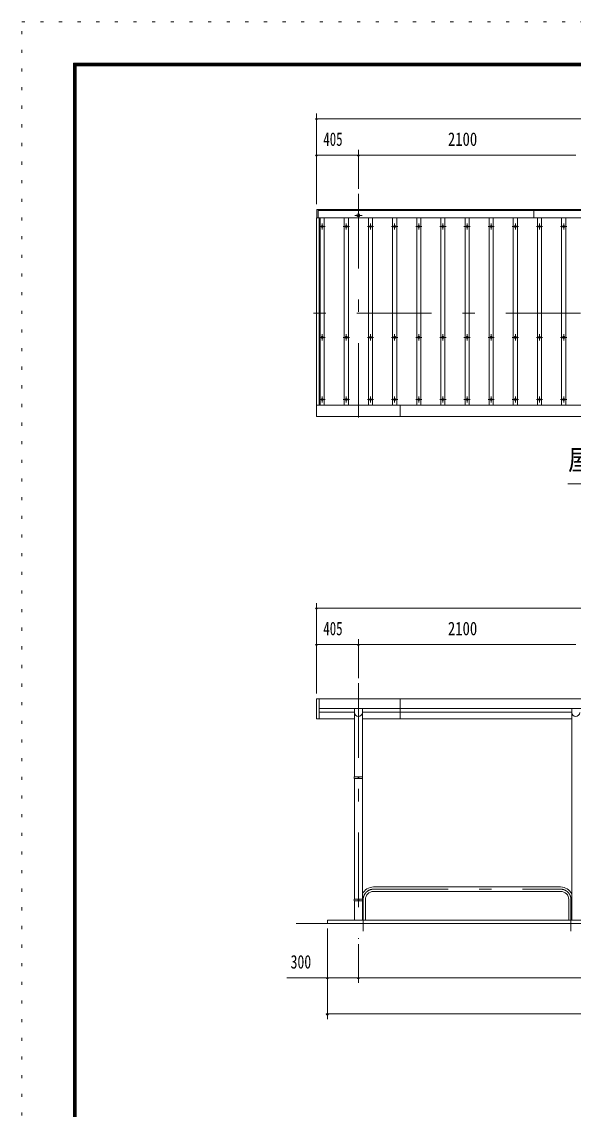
# Model space of a CAD drawing. Units: millimetres, scale not verified, with parts at other scales. Extents: x -23449 to 23452, y -10500 to 10500.
# Drawn here: x -6248 to -920, y 0 to 10500 of the extents above; entities that cross this region are included whole.
import ezdxf
from ezdxf.enums import TextEntityAlignment as Align

# ---------------------------------------------------------------- set-up
doc = ezdxf.new("R2010")
doc.units = ezdxf.units.MM
doc.header["$LTSCALE"] = 60
doc.linetypes.add('USER3', pattern=[24, 12, -5, 2, -5])
doc.linetypes.add('USER4', pattern=[3, 0.5, -2.5])
for name, color, linetype, lineweight in [('0-2_1-0BOLD', 7, 'Continuous', 18), ('0-3_1-2CENTER', 3, 'USER3', 18), ('0-4_1-4THIN', 4, 'Continuous', 18), ('0-5_1-5DIM', 3, 'Continuous', 18), ('0-C_F-F', 5, 'Continuous', 18), ('0-D_F-E_J_ADD', 5, 'USER4', 18)]:
    doc.layers.add(name, color=color, linetype=linetype, lineweight=lineweight)
doc.styles.add('ＭＳ ゴシック', font='')
doc.styles.get('ＭＳ ゴシック').set_extended_font_data('MS Gothic')

msp = doc.modelspace()

# ---------------------------------------------------------------- linework, layer by layer
at = {"layer": '0-2_1-0BOLD'}
for p, q in [((-3385.72, 8607.16), (-3385.72, 8687.67)), ((-3385.72, 8677.67), (4744.27, 8677.67)), ((-1300.73, 8607.16), (-1300.73, 8687.67)), ((-3375.72, 6797.67), (-3375.72, 8607.16)), ((4759.27, 6797.67), (-3400.72, 6797.67)), ((-2590.72, 6797.67), (-2590.72, 6687.67)), ((-3375.73, 3768.55), (-3375.73, 3962.67)), ((-2590.72, 3962.67), (-2590.72, 3768.55)), ((4734.28, 3868.72), (-3375.73, 3868.72)), ((-3375.73, 3834.18), (-3033.87, 3834.18)), ((-3033.87, 3868.72), (-3033.87, 3208.21)), ((-2957.57, 3208.21), (-2957.57, 3868.72)), ((-2957.57, 3834.18), (-933.87, 3834.18)), ((-933.87, 3868.72), (-933.87, 1824.67)), ((-933.87, 3768.55), (-2957.57, 3768.55)), ((-3033.88, 3192.21), (-3033.88, 2029.06)), ((-2998.77, 3208.21), (-2998.77, 3192.21)), ((-2992.67, 3200.21), (-2998.77, 3200.21)), ((-2992.67, 3192.21), (-2992.67, 3208.21)), ((-2957.58, 2029.06), (-2957.58, 3192.21)), ((-1042.07, 2146.02), (-2849.37, 2146.02)), ((-2849.37, 2103.32), (-1042.07, 2103.32)), ((-3033.87, 2013.06), (-3033.87, 1824.67)), ((-2998.77, 2029.06), (-2998.77, 2013.06)), ((-2992.67, 2021.06), (-2998.77, 2021.06)), ((-2992.67, 2013.06), (-2992.67, 2029.06)), ((-2957.57, 1824.67), (-2957.57, 2013.06)), ((-2928.02, 2024.67), (-2928.02, 1824.67)), ((-963.42, 1824.67), (-963.42, 2024.67)), ((4954.28, 1794.67), (-3595.73, 1794.67))]:
    msp.add_line(p, q, dxfattribs=at)
for points in [[(4754.27, 8607.16), (4754.27, 8687.67), (-3395.72, 8687.67), (-3395.72, 8607.16)], [(-3033.87, 3768.55), (-3400.72, 3768.55), (-3400.72, 3962.67), (4759.28, 3962.67), (4759.28, 3768.55), (4392.43, 3768.55)], [(-3295.72, 1794.67), (-3295.72, 1824.67), (4654.28, 1824.67), (4654.28, 1794.67)]]:
    msp.add_lwpolyline(points, dxfattribs=at)
for points in [[(4759.27, 6687.67), (4759.27, 8607.16), (-3400.72, 8607.16), (-3400.72, 6687.67)], [(-3035.47, 3208.21), (-3035.47, 3192.21), (-2955.98, 3192.21), (-2955.98, 3208.21)], [(-3035.47, 2029.06), (-3035.47, 2013.06), (-2955.98, 2013.06), (-2955.98, 2029.06)]]:
    msp.add_lwpolyline(points, close=True, dxfattribs=at)
for centre, radius in [((-2995.72, 8630.67), 15), ((-3345.72, 8522.67), 10), ((-3112.39, 8522.67), 10), ((-2879.06, 8522.67), 10), ((-2645.72, 8522.67), 10), ((-2412.39, 8522.67), 10), ((-2179.06, 8522.67), 10), ((-1945.72, 8522.67), 10), ((-1712.39, 8522.67), 10), ((-1479.06, 8522.67), 10), ((-1245.72, 8522.67), 10), ((-1012.39, 8522.67), 10), ((-3345.72, 7452.68), 10), ((-3112.39, 7452.68), 10), ((-2879.06, 7452.68), 10), ((-2645.72, 7452.68), 10), ((-2412.39, 7452.68), 10), ((-2179.06, 7452.68), 10), ((-1945.72, 7452.68), 10), ((-1712.39, 7452.68), 10), ((-1479.06, 7452.68), 10), ((-1245.72, 7452.68), 10), ((-1012.39, 7452.68), 10), ((-3345.72, 6852.68), 10), ((-3112.39, 6852.68), 10), ((-2879.06, 6852.68), 10), ((-2645.72, 6852.68), 10), ((-2412.39, 6852.68), 10), ((-2179.06, 6852.68), 10), ((-1945.72, 6852.68), 10), ((-1712.39, 6852.68), 10), ((-1479.06, 6852.68), 10), ((-1245.72, 6852.68), 10), ((-1012.39, 6852.68), 10)]:
    msp.add_circle(centre, radius, dxfattribs=at)
for centre, radius, start, end in [((-2995.72, 3830.56), 38.15, 180, 0), ((-895.72, 3830.56), 38.15, 180, 0), ((-2849.37, 2024.67), 121.35, 90, 153.08894), ((-2849.37, 2024.67), 78.65, 90, 180), ((-1042.07, 2024.67), 121.35, 26.92177, 90), ((-1042.07, 2024.67), 78.65, 0, 90)]:
    msp.add_arc(centre, radius, start, end, dxfattribs=at)
at = {"layer": '0-3_1-2CENTER'}
for p, q in [((-2995.72, 8837.68), (-2995.72, 6537.67)), ((-2960.72, 8630.67), (-3030.73, 8630.67)), ((-3315.73, 8522.67), (-3375.73, 8522.67)), ((-3345.72, 8492.68), (-3345.72, 8552.68)), ((-3082.39, 8522.67), (-3142.39, 8522.67)), ((-3112.39, 8552.68), (-3112.39, 8492.68)), ((-2849.06, 8522.67), (-2909.06, 8522.67)), ((-2879.06, 8492.68), (-2879.06, 8552.68)), ((-2615.73, 8522.67), (-2675.73, 8522.67)), ((-2645.72, 8552.68), (-2645.72, 8492.68)), ((-2382.39, 8522.67), (-2442.39, 8522.67)), ((-2412.39, 8492.68), (-2412.39, 8552.68)), ((-2149.06, 8522.67), (-2209.06, 8522.67)), ((-2179.06, 8552.68), (-2179.06, 8492.68)), ((-1915.73, 8522.67), (-1975.73, 8522.67)), ((-1945.72, 8492.68), (-1945.72, 8552.68)), ((-1682.39, 8522.67), (-1742.39, 8522.67)), ((-1712.39, 8552.68), (-1712.39, 8492.68)), ((-1449.06, 8522.67), (-1509.06, 8522.67)), ((-1479.06, 8492.68), (-1479.06, 8552.68)), ((-1215.73, 8522.67), (-1275.73, 8522.67)), ((-1245.72, 8552.68), (-1245.72, 8492.68)), ((-982.39, 8522.67), (-1042.39, 8522.67)), ((-1012.39, 8492.68), (-1012.39, 8552.68)), ((4909.27, 7687.67), (-3550.72, 7687.67)), ((-3345.72, 7482.68), (-3345.72, 7422.67)), ((-3112.39, 7422.67), (-3112.39, 7482.68)), ((-2879.06, 7482.68), (-2879.06, 7422.67)), ((-2645.72, 7422.67), (-2645.72, 7482.68)), ((-2412.39, 7482.68), (-2412.39, 7422.67)), ((-2179.06, 7422.67), (-2179.06, 7482.68)), ((-1945.72, 7482.68), (-1945.72, 7422.67)), ((-1712.39, 7422.67), (-1712.39, 7482.68)), ((-1479.06, 7482.68), (-1479.06, 7422.67)), ((-1245.72, 7422.67), (-1245.72, 7482.68)), ((-1012.39, 7482.68), (-1012.39, 7422.67)), ((-3375.73, 7452.68), (-3315.73, 7452.68)), ((-3082.39, 7452.68), (-3142.39, 7452.68)), ((-2909.06, 7452.68), (-2849.06, 7452.68)), ((-2615.73, 7452.68), (-2675.73, 7452.68)), ((-2442.39, 7452.68), (-2382.39, 7452.68)), ((-2149.06, 7452.68), (-2209.06, 7452.68)), ((-1975.73, 7452.68), (-1915.73, 7452.68)), ((-1682.39, 7452.68), (-1742.39, 7452.68)), ((-1509.06, 7452.68), (-1449.06, 7452.68)), ((-1215.73, 7452.68), (-1275.73, 7452.68)), ((-1042.39, 7452.68), (-982.39, 7452.68)), ((-3315.73, 6852.68), (-3375.73, 6852.68)), ((-3345.72, 6822.68), (-3345.72, 6882.68)), ((-3082.39, 6852.68), (-3142.39, 6852.68)), ((-3112.39, 6882.68), (-3112.39, 6822.68)), ((-2909.06, 6852.68), (-2849.06, 6852.68)), ((-2879.06, 6882.68), (-2879.06, 6822.68)), ((-2675.73, 6852.68), (-2615.73, 6852.68)), ((-2645.72, 6882.68), (-2645.72, 6822.68)), ((-2442.39, 6852.68), (-2382.39, 6852.68)), ((-2412.39, 6882.68), (-2412.39, 6822.68)), ((-2209.06, 6852.68), (-2149.06, 6852.68)), ((-2179.06, 6882.68), (-2179.06, 6822.68)), ((-1975.73, 6852.68), (-1915.73, 6852.68)), ((-1945.72, 6882.68), (-1945.72, 6822.68)), ((-1742.39, 6852.68), (-1682.39, 6852.68)), ((-1712.39, 6882.68), (-1712.39, 6822.68)), ((-1509.06, 6852.68), (-1449.06, 6852.68)), ((-1479.06, 6882.68), (-1479.06, 6822.68)), ((-1275.73, 6852.68), (-1215.73, 6852.68)), ((-1245.72, 6882.68), (-1245.72, 6822.68)), ((-1042.39, 6852.68), (-982.39, 6852.68)), ((-1012.39, 6882.68), (-1012.39, 6822.68)), ((-2995.72, 4112.67), (-2995.72, 1644.67)), ((-2849.37, 2124.67), (-1042.07, 2124.67)), ((-2949.37, 1719.67), (-2949.37, 2024.67)), ((-942.07, 2024.67), (-942.07, 1719.67))]:
    msp.add_line(p, q, dxfattribs=at)
for centre, start, end in [((-2849.37, 2024.67), 90, 180), ((-1042.07, 2024.67), 0, 90)]:
    msp.add_arc(centre, 100, start, end, dxfattribs=at)
at = {"layer": '0-4_1-4THIN'}
for p, q in [((-3365.73, 8607.17), (-3365.73, 6797.68)), ((-3325.73, 6797.68), (-3325.73, 8607.17)), ((-3132.39, 8607.17), (-3132.39, 6797.68)), ((-3092.39, 6797.68), (-3092.39, 8607.17)), ((-2899.06, 8607.17), (-2899.06, 6797.68)), ((-2859.06, 6797.68), (-2859.06, 8607.17)), ((-2665.73, 8607.17), (-2665.73, 6797.68)), ((-2625.73, 6797.68), (-2625.73, 8607.17)), ((-2432.39, 8607.17), (-2432.39, 6797.68)), ((-2392.39, 6797.68), (-2392.39, 8607.17)), ((-2199.06, 8607.17), (-2199.06, 6797.68)), ((-2159.06, 6797.68), (-2159.06, 8607.17)), ((-1965.73, 8607.17), (-1965.73, 6797.68)), ((-1925.73, 6797.68), (-1925.73, 8607.17)), ((-1732.39, 8607.17), (-1732.39, 6797.68)), ((-1692.39, 6797.68), (-1692.39, 8607.17)), ((-1499.06, 8607.17), (-1499.06, 6797.68)), ((-1459.06, 6797.68), (-1459.06, 8607.17)), ((-1265.73, 8607.17), (-1265.73, 6797.68)), ((-1225.73, 6797.68), (-1225.73, 8607.17)), ((-1032.39, 8607.17), (-1032.39, 6797.68)), ((-992.39, 6797.68), (-992.39, 8607.17))]:
    msp.add_line(p, q, dxfattribs=at)
at = {"layer": '0-5_1-5DIM'}
for p, q in [((-3390.72, 9562.67), (-3410.72, 9562.67)), ((-3400.72, 8737.67), (-3400.72, 9612.67)), ((-3400.72, 9562.67), (4759.28, 9562.67)), ((-2995.72, 9262.68), (-2995.72, 8887.68)), ((-3390.72, 9212.68), (-3410.72, 9212.68)), ((-3400.72, 9212.68), (-2995.72, 9212.68)), ((-2985.73, 9212.68), (-3005.73, 9212.68)), ((-2995.72, 9212.68), (-895.72, 9212.68)), ((-970.72, 6037.67), (2329.28, 6037.67)), ((-3390.72, 4837.67), (-3410.72, 4837.67)), ((-3400.72, 4012.67), (-3400.72, 4887.67)), ((-3400.72, 4837.67), (4759.28, 4837.67)), ((-2995.72, 4537.67), (-2995.72, 4162.67)), ((-3390.72, 4487.67), (-3410.72, 4487.67)), ((-3400.72, 4487.67), (-2995.72, 4487.67)), ((-2985.73, 4487.67), (-3005.73, 4487.67)), ((-2995.72, 4487.67), (-895.72, 4487.67)), ((-3295.72, 869.67), (-3295.72, 1744.67)), ((-2995.72, 1594.67), (-2995.72, 1219.67)), ((-3295.72, 1269.67), (-3688.22, 1269.67)), ((-3285.72, 1269.67), (-3305.72, 1269.67)), ((-3295.72, 1269.67), (-2995.72, 1269.67)), ((-2985.73, 1269.67), (-3005.73, 1269.67)), ((-2995.72, 1269.67), (4354.28, 1269.67)), ((-3285.72, 919.67), (-3305.72, 919.67)), ((4654.28, 919.67), (-3295.72, 919.67))]:
    msp.add_line(p, q, dxfattribs=at)
for centre in [(-3400.72, 9562.67), (-3400.72, 9212.68), (-2995.73, 9212.68), (-3400.72, 4837.67), (-3400.72, 4487.67), (-2995.73, 4487.67), (-3295.72, 1269.67), (-2995.73, 1269.67), (-3295.72, 919.67)]:
    msp.add_arc(centre, 10, 180, 0, dxfattribs=at)
at = {"layer": '0-C_F-F'}
for points in [[(22951.62, -10000), (-5748.38, -10000), (-5748.38, 10100), (22951.62, 10100)], [(22949.12, -9997.5), (-5745.88, -9997.5), (-5745.88, 10097.5), (22949.12, 10097.5)], [(22946.62, -9995), (22946.62, 10095), (-5743.38, 10095), (-5743.38, -9995)], [(22944.12, -9992.5), (-5740.88, -9992.5), (-5740.88, 10092.5), (22944.12, 10092.5)], [(22941.62, -9990), (22941.62, 10090), (-5738.38, 10090), (-5738.38, -9990)], [(22939.12, -9987.5), (-5735.88, -9987.5), (-5735.88, 10087.5), (22939.12, 10087.5)], [(22936.62, -9985), (22936.62, 10085), (-5733.38, 10085), (-5733.38, -9985)], [(22934.12, -9982.5), (-5730.88, -9982.5), (-5730.88, 10082.5), (22934.12, 10082.5)], [(22931.62, -9980), (-5728.38, -9980), (-5728.38, 10080), (22931.62, 10080)], [(22929.12, -9977.5), (-5725.88, -9977.5), (-5725.88, 10077.5), (22929.12, 10077.5)], [(22926.62, -9975), (22926.62, 10075), (-5723.38, 10075), (-5723.38, -9975)]]:
    msp.add_lwpolyline(points, close=True, dxfattribs=at)
at = {"layer": '0-D_F-E_J_ADD'}
msp.add_lwpolyline([(23451.62, -10500), (-6248.38, -10500), (-6248.38, 10500), (23451.62, 10500)], close=True, dxfattribs=at)

# ---------------------------------------------------------------- texts
at = {"layer": '0-5_1-5DIM', "color": 7, "style": 'ＭＳ ゴシック'}
for s, height, width, p in [('405', 130.2, 0.7, (-3334.6, 9262.68)), ('2100', 130.2, 0.8, (-2131.11, 9262.68)), ('屋根伏図\u3000Ｓ＝１／５０', 195.4, 0.9, (-970.72, 6114.32)), ('405', 130.2, 0.7, (-3334.6, 4537.67)), ('2100', 130.2, 0.8, (-2131.11, 4537.67)), ('300', 130.2, 0.75, (-3651.07, 1319.67))]:
    msp.add_text(s, height=height, dxfattribs=dict(at, width=width)).set_placement(p, align=Align.BOTTOM_LEFT)

doc.saveas('drawing.dxf')
